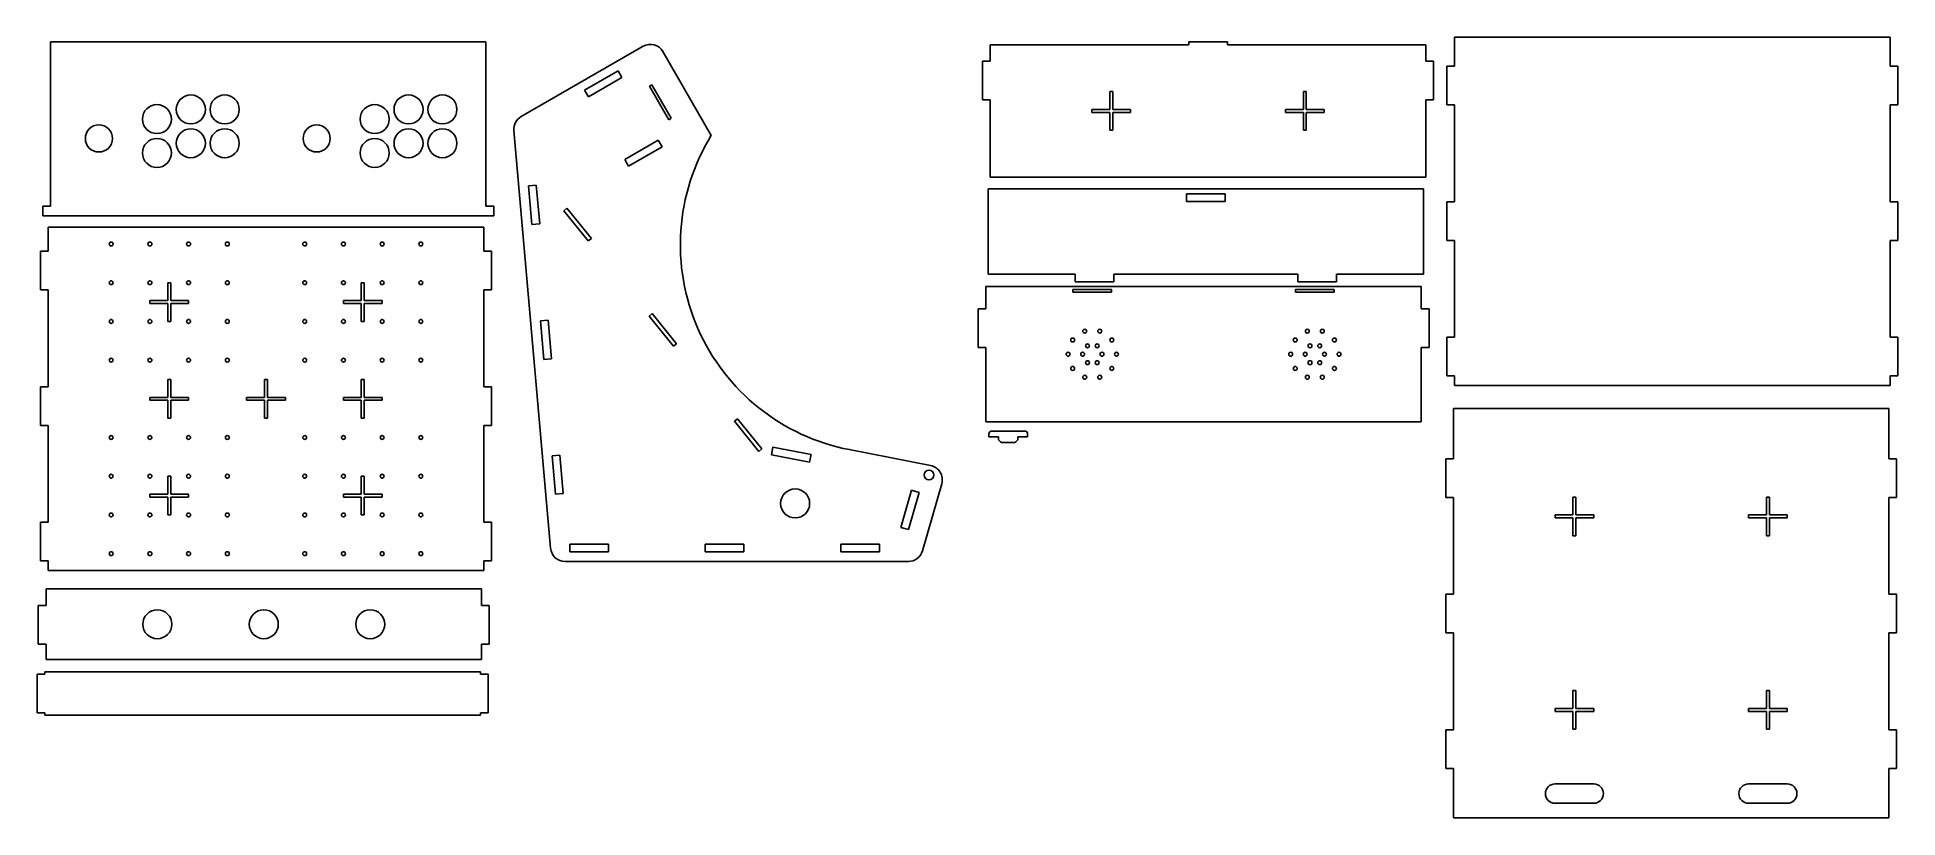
# Model space of a CAD drawing. Extents: x 23 to 1946, y 1147 to 1954.
import ezdxf

# ---------------------------------------------------------------- set-up
doc = ezdxf.new("R2010")
doc.units = 0
doc.layers.add('VISIBLE', color=7, linetype='CONTINUOUS')

msp = doc.modelspace()

# ---------------------------------------------------------------- linework, layer by layer
at = {"layer": 'VISIBLE'}
for p, q in [((36.8, 1779.3), (36.8, 1949.3)), ((36.8, 1949.3), (486.8, 1949.3)), ((486.8, 1949.3), (486.8, 1779.3)), ((523.2, 1871.9), (649.2, 1944.6)), ((1008, 1929.2), (1008, 1946.2)), ((1008, 1946.2), (1213, 1946.2)), ((1253, 1949.2), (1213, 1949.2)), ((1213, 1949.2), (1213, 1946.2)), ((1253, 1946.2), (1253, 1949.2)), ((1253, 1946.2), (1458, 1946.2)), ((1458, 1946.2), (1458, 1929.2)), ((1487.8, 1953.9), (1937.8, 1953.9)), ((1487.8, 1923.9), (1487.8, 1953.9)), ((1937.8, 1953.9), (1937.8, 1923.9)), ((669.6, 1939.1), (719.6, 1852.5)), ((1000, 1929.2), (1000, 1889.2)), ((1008, 1929.2), (1000, 1929.2)), ((1458, 1929.2), (1466, 1929.2)), ((1466, 1929.2), (1466, 1889.2)), ((1479.8, 1883.9), (1479.8, 1923.9)), ((1479.8, 1923.9), (1487.8, 1923.9)), ((1937.8, 1923.9), (1945.8, 1923.9)), ((1945.8, 1923.9), (1945.8, 1883.9)), ((588.7, 1899.3), (623.3, 1919.3)), ((627.3, 1912.4), (592.7, 1892.4)), ((623.3, 1919.3), (627.3, 1912.4)), ((655.7, 1903.3), (658.3, 1904.8)), ((658.3, 1904.8), (678.3, 1870.2)), ((592.7, 1892.4), (588.7, 1899.3)), ((675.7, 1868.7), (655.7, 1903.3)), ((1000, 1889.2), (1008, 1889.2)), ((1008, 1809.2), (1008, 1889.2)), ((1131.5, 1879.2), (1131.5, 1897.7)), ((1131.5, 1897.7), (1134.5, 1897.7)), ((1134.5, 1897.7), (1134.5, 1879.2)), ((1331.5, 1897.7), (1334.5, 1897.7)), ((1331.5, 1879.2), (1331.5, 1897.7)), ((1334.5, 1897.7), (1334.5, 1879.2)), ((1466, 1889.2), (1458, 1889.2)), ((1458, 1889.2), (1458, 1809.2)), ((678.3, 1870.2), (675.7, 1868.7)), ((1113, 1876.2), (1113, 1879.2)), ((1113, 1879.2), (1131.5, 1879.2)), ((1131.5, 1876.2), (1113, 1876.2)), ((1131.5, 1857.7), (1131.5, 1876.2)), ((1134.5, 1879.2), (1153, 1879.2)), ((1134.5, 1876.2), (1134.5, 1857.7)), ((1153, 1876.2), (1134.5, 1876.2)), ((1153, 1879.2), (1153, 1876.2)), ((1313, 1876.2), (1313, 1879.2)), ((1313, 1879.2), (1331.5, 1879.2)), ((1331.5, 1876.2), (1313, 1876.2)), ((1331.5, 1857.7), (1331.5, 1876.2)), ((1334.5, 1879.2), (1353, 1879.2)), ((1353, 1876.2), (1334.5, 1876.2)), ((1334.5, 1876.2), (1334.5, 1857.7)), ((1353, 1879.2), (1353, 1876.2)), ((1487.8, 1883.9), (1479.8, 1883.9)), ((1487.8, 1783.9), (1487.8, 1883.9)), ((1945.8, 1883.9), (1937.8, 1883.9)), ((1937.8, 1883.9), (1937.8, 1783.9)), ((553.5, 1425.8), (515.7, 1857.6)), ((630.2, 1827.4), (664.8, 1847.4)), ((664.8, 1847.4), (668.8, 1840.5)), ((1134.5, 1857.7), (1131.5, 1857.7)), ((1334.5, 1857.7), (1331.5, 1857.7)), ((634.2, 1820.5), (630.2, 1827.4)), ((668.8, 1840.5), (634.2, 1820.5)), ((1458, 1809.2), (1008, 1809.2)), ((530.8, 1800.3), (538.8, 1801)), ((534.3, 1760.4), (530.8, 1800.3)), ((538.8, 1801), (542.3, 1761.1)), ((1005.7, 1797.2), (1455.7, 1797.2)), ((1005.7, 1709.2), (1005.7, 1797.2)), ((1210.7, 1784.2), (1210.7, 1792.2)), ((1210.7, 1792.2), (1250.7, 1792.2)), ((1250.7, 1792.2), (1250.7, 1784.2)), ((1455.7, 1797.2), (1455.7, 1709.2)), ((28.8, 1769.3), (28.8, 1779.3)), ((28.8, 1779.3), (36.8, 1779.3)), ((494.8, 1769.3), (28.8, 1769.3)), ((486.8, 1779.3), (494.8, 1779.3)), ((494.8, 1779.3), (494.8, 1769.3)), ((567.4, 1774.6), (570.5, 1777.1)), ((592.5, 1743.5), (567.4, 1774.6)), ((570.5, 1777.1), (595.7, 1746)), ((1250.7, 1784.2), (1210.7, 1784.2)), ((1479.8, 1783.9), (1487.8, 1783.9)), ((1479.8, 1743.9), (1479.8, 1783.9)), ((1937.8, 1783.9), (1945.8, 1783.9)), ((1945.8, 1783.9), (1945.8, 1743.9)), ((34.5, 1757.7), (484.5, 1757.7)), ((34.5, 1732.7), (34.5, 1757.7)), ((484.5, 1757.7), (484.5, 1732.7)), ((542.3, 1761.1), (534.3, 1760.4)), ((26.5, 1692.7), (26.5, 1732.7)), ((26.5, 1732.7), (34.5, 1732.7)), ((484.5, 1732.7), (492.5, 1732.7)), ((492.5, 1732.7), (492.5, 1692.7)), ((595.7, 1746), (592.5, 1743.5)), ((1487.8, 1743.9), (1479.8, 1743.9)), ((1487.8, 1643.9), (1487.8, 1743.9)), ((1945.8, 1743.9), (1937.8, 1743.9)), ((1937.8, 1743.9), (1937.8, 1643.9)), ((34.5, 1692.7), (26.5, 1692.7)), ((34.5, 1592.7), (34.5, 1692.7)), ((158, 1700.2), (161, 1700.2)), ((158, 1681.7), (158, 1700.2)), ((161, 1700.2), (161, 1681.7)), ((358, 1681.7), (358, 1700.2)), ((358, 1700.2), (361, 1700.2)), ((361, 1700.2), (361, 1681.7)), ((492.5, 1692.7), (484.5, 1692.7)), ((484.5, 1692.7), (484.5, 1592.7)), ((1003.4, 1696.3), (1453.4, 1696.3)), ((1003.4, 1673.3), (1003.4, 1696.3)), ((1095.7, 1709.2), (1005.7, 1709.2)), ((1093.4, 1693.3), (1133.4, 1693.3)), ((1093.4, 1690.3), (1093.4, 1693.3)), ((1095.7, 1709.2), (1095.7, 1701.2)), ((1095.7, 1701.2), (1135.7, 1701.2)), ((1133.4, 1693.3), (1133.4, 1690.3)), ((1325.7, 1709.2), (1135.7, 1709.2)), ((1135.7, 1701.2), (1135.7, 1709.2)), ((1323.4, 1690.3), (1323.4, 1693.3)), ((1323.4, 1693.3), (1363.4, 1693.3)), ((1325.7, 1701.2), (1325.7, 1709.2)), ((1365.7, 1701.2), (1325.7, 1701.2)), ((1363.4, 1693.3), (1363.4, 1690.3)), ((1365.7, 1709.2), (1365.7, 1701.2)), ((1455.7, 1709.2), (1365.7, 1709.2)), ((1453.4, 1696.3), (1453.4, 1673.3)), ((139.5, 1678.7), (139.5, 1681.7)), ((139.5, 1681.7), (158, 1681.7)), ((158, 1678.7), (139.5, 1678.7)), ((158, 1660.2), (158, 1678.7)), ((161, 1681.7), (179.5, 1681.7)), ((161, 1678.7), (161, 1660.2)), ((179.5, 1678.7), (161, 1678.7)), ((179.5, 1681.7), (179.5, 1678.7)), ((339.5, 1681.7), (358, 1681.7)), ((339.5, 1678.7), (339.5, 1681.7)), ((358, 1678.7), (339.5, 1678.7)), ((358, 1660.2), (358, 1678.7)), ((361, 1681.7), (379.5, 1681.7)), ((379.5, 1678.7), (361, 1678.7)), ((361, 1678.7), (361, 1660.2)), ((379.5, 1681.7), (379.5, 1678.7)), ((1003.4, 1673.3), (995.4, 1673.3)), ((995.4, 1673.3), (995.4, 1633.3)), ((1133.4, 1690.3), (1093.4, 1690.3)), ((1363.4, 1690.3), (1323.4, 1690.3)), ((1453.4, 1673.3), (1461.4, 1673.3)), ((1461.4, 1673.3), (1461.4, 1633.3)), ((161, 1660.2), (158, 1660.2)), ((361, 1660.2), (358, 1660.2)), ((543, 1660.8), (551, 1661.5)), ((546.5, 1621), (543, 1660.8)), ((551, 1661.5), (554.5, 1621.7)), ((655.5, 1665.8), (658.6, 1668.3)), ((680.6, 1634.7), (655.5, 1665.8)), ((658.6, 1668.3), (683.8, 1637.2)), ((683.8, 1637.2), (680.6, 1634.7)), ((1479.8, 1603.9), (1479.8, 1643.9)), ((1479.8, 1643.9), (1487.8, 1643.9)), ((1937.8, 1643.9), (1945.8, 1643.9)), ((1945.8, 1643.9), (1945.8, 1603.9)), ((554.5, 1621.7), (546.5, 1621)), ((995.4, 1633.3), (1003.4, 1633.3)), ((1003.4, 1556.3), (1003.4, 1633.3)), ((1461.4, 1633.3), (1453.4, 1633.3)), ((1453.4, 1633.3), (1453.4, 1556.3)), ((158, 1581.7), (158, 1600.2)), ((158, 1600.2), (161, 1600.2)), ((161, 1600.2), (161, 1581.7)), ((258, 1581.7), (258, 1600.2)), ((258, 1600.2), (261, 1600.2)), ((261, 1600.2), (261, 1581.7)), ((358, 1581.7), (358, 1600.2)), ((358, 1600.2), (361, 1600.2)), ((361, 1600.2), (361, 1581.7)), ((1487.8, 1603.9), (1479.8, 1603.9)), ((1487.8, 1593.9), (1487.8, 1603.9)), ((1945.8, 1603.9), (1937.8, 1603.9)), ((1937.8, 1603.9), (1937.8, 1593.9)), ((26.5, 1552.7), (26.5, 1592.7)), ((26.5, 1592.7), (34.5, 1592.7)), ((139.5, 1581.7), (158, 1581.7)), ((139.5, 1578.7), (139.5, 1581.7)), ((158, 1578.7), (139.5, 1578.7)), ((158, 1560.2), (158, 1578.7)), ((161, 1581.7), (179.5, 1581.7)), ((179.5, 1578.7), (161, 1578.7)), ((161, 1578.7), (161, 1560.2)), ((179.5, 1581.7), (179.5, 1578.7)), ((239.5, 1578.7), (239.5, 1581.7)), ((239.5, 1581.7), (258, 1581.7)), ((258, 1578.7), (239.5, 1578.7)), ((258, 1560.2), (258, 1578.7)), ((261, 1581.7), (279.5, 1581.7)), ((261, 1578.7), (261, 1560.2)), ((279.5, 1578.7), (261, 1578.7)), ((279.5, 1581.7), (279.5, 1578.7)), ((339.5, 1581.7), (358, 1581.7)), ((339.5, 1578.7), (339.5, 1581.7)), ((358, 1578.7), (339.5, 1578.7)), ((358, 1560.2), (358, 1578.7)), ((361, 1581.7), (379.5, 1581.7)), ((379.5, 1578.7), (361, 1578.7)), ((361, 1578.7), (361, 1560.2)), ((379.5, 1581.7), (379.5, 1578.7)), ((484.5, 1592.7), (492.5, 1592.7)), ((492.5, 1592.7), (492.5, 1552.7)), ((1937.8, 1593.9), (1487.8, 1593.9)), ((161, 1560.2), (158, 1560.2)), ((261, 1560.2), (258, 1560.2)), ((361, 1560.2), (358, 1560.2)), ((743.6, 1557), (746.7, 1559.5)), ((746.7, 1559.5), (771.9, 1528.4)), ((1486.6, 1518.2), (1486.6, 1570.2)), ((1486.6, 1570.2), (1936.6, 1570.2)), ((1936.6, 1570.2), (1936.6, 1518.2)), ((34.5, 1552.7), (26.5, 1552.7)), ((34.5, 1452.7), (34.5, 1552.7)), ((492.5, 1552.7), (484.5, 1552.7)), ((484.5, 1552.7), (484.5, 1452.7)), ((768.8, 1525.9), (743.6, 1557)), ((1453.4, 1556.3), (1003.4, 1556.3)), ((1006.5, 1540.9), (1006.5, 1543.9)), ((1016.5, 1540.9), (1006.5, 1540.9)), ((1009.5, 1546.9), (1043.5, 1546.9)), ((1016.5, 1537.9), (1016.5, 1540.9)), ((1036.5, 1540.9), (1036.5, 1537.9)), ((1046.5, 1540.9), (1036.5, 1540.9)), ((1046.5, 1543.9), (1046.5, 1540.9)), ((555.2, 1521.4), (563.2, 1522.1)), ((558.7, 1481.5), (555.2, 1521.4)), ((563.2, 1522.1), (566.7, 1482.2)), ((771.9, 1528.4), (768.8, 1525.9)), ((781.9, 1522.4), (783.4, 1530.3)), ((821.2, 1514.8), (781.9, 1522.4)), ((783.4, 1530.3), (822.7, 1522.6)), ((822.7, 1522.6), (821.2, 1514.8)), ((862.3, 1527.7), (946.2, 1511.3)), ((1018.6, 1535.8), (1016.5, 1537.9)), ((1032.3, 1534.9), (1020.8, 1534.9)), ((1036.5, 1537.9), (1034.4, 1535.8)), ((158, 1500.2), (161, 1500.2)), ((158, 1481.7), (158, 1500.2)), ((161, 1500.2), (161, 1481.7)), ((358, 1500.2), (361, 1500.2)), ((358, 1481.7), (358, 1500.2)), ((361, 1500.2), (361, 1481.7)), ((1478.6, 1518.2), (1486.6, 1518.2)), ((1478.6, 1478.2), (1478.6, 1518.2)), ((1936.6, 1518.2), (1944.6, 1518.2)), ((1944.6, 1518.2), (1944.6, 1478.2)), ((139.5, 1478.7), (139.5, 1481.7)), ((139.5, 1481.7), (158, 1481.7)), ((161, 1481.7), (179.5, 1481.7)), ((179.5, 1481.7), (179.5, 1478.7)), ((339.5, 1481.7), (358, 1481.7)), ((339.5, 1478.7), (339.5, 1481.7)), ((361, 1481.7), (379.5, 1481.7)), ((379.5, 1481.7), (379.5, 1478.7)), ((566.7, 1482.2), (558.7, 1481.5)), ((915.7, 1447.3), (926.7, 1485.7)), ((934.4, 1483.5), (923.4, 1445.1)), ((926.7, 1485.7), (934.4, 1483.5)), ((957.8, 1492.5), (937.8, 1423)), ((158, 1478.7), (139.5, 1478.7)), ((158, 1460.2), (158, 1478.7)), ((161, 1478.7), (161, 1460.2)), ((179.5, 1478.7), (161, 1478.7)), ((358, 1478.7), (339.5, 1478.7)), ((358, 1460.2), (358, 1478.7)), ((361, 1478.7), (361, 1460.2)), ((379.5, 1478.7), (361, 1478.7)), ((1486.6, 1478.2), (1478.6, 1478.2)), ((1486.6, 1378.2), (1486.6, 1478.2)), ((1610.1, 1478.7), (1613.1, 1478.7)), ((1610.1, 1460.2), (1610.1, 1478.7)), ((1613.1, 1478.7), (1613.1, 1460.2)), ((1810.1, 1460.2), (1810.1, 1478.7)), ((1810.1, 1478.7), (1813.1, 1478.7)), ((1813.1, 1478.7), (1813.1, 1460.2)), ((1944.6, 1478.2), (1936.6, 1478.2)), ((1936.6, 1478.2), (1936.6, 1378.2)), ((26.5, 1412.7), (26.5, 1452.7)), ((26.5, 1452.7), (34.5, 1452.7)), ((161, 1460.2), (158, 1460.2)), ((361, 1460.2), (358, 1460.2)), ((484.5, 1452.7), (492.5, 1452.7)), ((492.5, 1452.7), (492.5, 1412.7)), ((923.4, 1445.1), (915.7, 1447.3)), ((1591.6, 1460.2), (1610.1, 1460.2)), ((1591.6, 1457.2), (1591.6, 1460.2)), ((1610.1, 1457.2), (1591.6, 1457.2)), ((1610.1, 1438.7), (1610.1, 1457.2)), ((1613.1, 1460.2), (1631.6, 1460.2)), ((1613.1, 1457.2), (1613.1, 1438.7)), ((1631.6, 1457.2), (1613.1, 1457.2)), ((1631.6, 1460.2), (1631.6, 1457.2)), ((1791.6, 1460.2), (1810.1, 1460.2)), ((1791.6, 1457.2), (1791.6, 1460.2)), ((1810.1, 1457.2), (1791.6, 1457.2)), ((1810.1, 1438.7), (1810.1, 1457.2)), ((1813.1, 1460.2), (1831.6, 1460.2)), ((1813.1, 1457.2), (1813.1, 1438.7)), ((1831.6, 1457.2), (1813.1, 1457.2)), ((1831.6, 1460.2), (1831.6, 1457.2)), ((573.4, 1422.1), (573.4, 1430.1)), ((573.4, 1430.1), (613.4, 1430.1)), ((613.4, 1430.1), (613.4, 1422.1)), ((713.4, 1430.1), (753.4, 1430.1)), ((713.4, 1422.1), (713.4, 1430.1)), ((753.4, 1430.1), (753.4, 1422.1)), ((853.4, 1422.1), (853.4, 1430.1)), ((853.4, 1430.1), (893.4, 1430.1)), ((893.4, 1430.1), (893.4, 1422.1)), ((1613.1, 1438.7), (1610.1, 1438.7)), ((1813.1, 1438.7), (1810.1, 1438.7)), ((34.5, 1412.7), (26.5, 1412.7)), ((34.5, 1402.7), (34.5, 1412.7)), ((492.5, 1412.7), (484.5, 1412.7)), ((484.5, 1412.7), (484.5, 1402.7)), ((923.4, 1412.1), (568.5, 1412.1)), ((613.4, 1422.1), (573.4, 1422.1)), ((753.4, 1422.1), (713.4, 1422.1)), ((893.4, 1422.1), (853.4, 1422.1)), ((484.5, 1402.7), (34.5, 1402.7)), ((24.2, 1366.7), (32.2, 1366.7)), ((24.2, 1326.7), (24.2, 1366.7)), ((32.2, 1383.7), (482.2, 1383.7)), ((32.2, 1366.7), (32.2, 1383.7)), ((482.2, 1383.7), (482.2, 1366.7)), ((482.2, 1366.7), (490.2, 1366.7)), ((490.2, 1366.7), (490.2, 1326.7)), ((1478.6, 1338.2), (1478.6, 1378.2)), ((1478.6, 1378.2), (1486.6, 1378.2)), ((1936.6, 1378.2), (1944.6, 1378.2)), ((1944.6, 1378.2), (1944.6, 1338.2)), ((1486.6, 1338.2), (1478.6, 1338.2)), ((1486.6, 1238.2), (1486.6, 1338.2)), ((1936.6, 1338.2), (1936.6, 1238.2)), ((1944.6, 1338.2), (1936.6, 1338.2)), ((32.2, 1326.7), (24.2, 1326.7)), ((32.2, 1310.7), (32.2, 1326.7)), ((482.2, 1310.7), (32.2, 1310.7)), ((490.2, 1326.7), (482.2, 1326.7)), ((482.2, 1326.7), (482.2, 1310.7)), ((23.1, 1295.7), (31.1, 1295.7)), ((23.1, 1255.7), (23.1, 1295.7)), ((31.1, 1295.7), (31.1, 1298.2)), ((31.1, 1298.2), (481.1, 1298.2)), ((481.1, 1298.2), (481.1, 1295.7)), ((481.1, 1295.7), (489.1, 1295.7)), ((489.1, 1295.7), (489.1, 1255.7)), ((1610.1, 1260.2), (1610.1, 1278.7)), ((1610.1, 1278.7), (1613.1, 1278.7)), ((1613.1, 1278.7), (1613.1, 1260.2)), ((1810.1, 1260.2), (1810.1, 1278.7)), ((1810.1, 1278.7), (1813.1, 1278.7)), ((1813.1, 1278.7), (1813.1, 1260.2)), ((31.1, 1255.7), (23.1, 1255.7)), ((31.1, 1253.2), (31.1, 1255.7)), ((481.1, 1253.2), (31.1, 1253.2)), ((489.1, 1255.7), (481.1, 1255.7)), ((481.1, 1255.7), (481.1, 1253.2)), ((1591.6, 1260.2), (1610.1, 1260.2)), ((1591.6, 1257.2), (1591.6, 1260.2)), ((1610.1, 1257.2), (1591.6, 1257.2)), ((1610.1, 1238.7), (1610.1, 1257.2)), ((1613.1, 1260.2), (1631.6, 1260.2)), ((1613.1, 1257.2), (1613.1, 1238.7)), ((1631.6, 1257.2), (1613.1, 1257.2)), ((1631.6, 1260.2), (1631.6, 1257.2)), ((1791.6, 1260.2), (1810.1, 1260.2)), ((1791.6, 1257.2), (1791.6, 1260.2)), ((1810.1, 1257.2), (1791.6, 1257.2)), ((1810.1, 1238.7), (1810.1, 1257.2)), ((1813.1, 1260.2), (1831.6, 1260.2)), ((1831.6, 1257.2), (1813.1, 1257.2)), ((1813.1, 1257.2), (1813.1, 1238.7)), ((1831.6, 1260.2), (1831.6, 1257.2)), ((1478.6, 1198.2), (1478.6, 1238.2)), ((1478.6, 1238.2), (1486.6, 1238.2)), ((1613.1, 1238.7), (1610.1, 1238.7)), ((1813.1, 1238.7), (1810.1, 1238.7)), ((1936.6, 1238.2), (1944.6, 1238.2)), ((1944.6, 1238.2), (1944.6, 1198.2)), ((1486.6, 1198.2), (1478.6, 1198.2)), ((1486.6, 1147.2), (1486.6, 1198.2)), ((1944.6, 1198.2), (1936.6, 1198.2)), ((1936.6, 1198.2), (1936.6, 1147.2)), ((1591.6, 1182.2), (1631.6, 1182.2)), ((1791.6, 1182.2), (1831.6, 1182.2)), ((1631.6, 1162.2), (1591.6, 1162.2)), ((1831.6, 1162.2), (1791.6, 1162.2)), ((1936.6, 1147.2), (1486.6, 1147.2))]:
    msp.add_line(p, q, dxfattribs=at)
for centre, radius in [((181.8, 1879.3), 15), ((216.8, 1879.3), 15), ((406.8, 1879.3), 15), ((441.8, 1879.3), 15), ((146.8, 1869.3), 15), ((371.8, 1869.3), 15), ((86.8, 1849.3), 14), ((146.8, 1834.3), 15), ((181.8, 1844.3), 15), ((216.8, 1844.3), 15), ((311.8, 1849.3), 14), ((371.8, 1834.3), 15), ((406.8, 1844.3), 15), ((441.8, 1844.3), 15), ((99.5, 1740.2), 2), ((139.5, 1740.2), 2), ((179.5, 1740.2), 2), ((219.5, 1740.2), 2), ((299.5, 1740.2), 2), ((339.5, 1740.2), 2), ((379.5, 1740.2), 2), ((419.5, 1740.2), 2), ((99.5, 1700.2), 2), ((139.5, 1700.2), 2), ((179.5, 1700.2), 2), ((219.5, 1700.2), 2), ((299.5, 1700.2), 2), ((339.5, 1700.2), 2), ((379.5, 1700.2), 2), ((419.5, 1700.2), 2), ((99.5, 1660.2), 2), ((139.5, 1660.2), 2), ((179.5, 1660.2), 2), ((219.5, 1660.2), 2), ((299.5, 1660.2), 2), ((339.5, 1660.2), 2), ((379.5, 1660.2), 2), ((419.5, 1660.2), 2), ((1093.1, 1641), 2), ((1105.6, 1650.1), 2), ((1108.4, 1635), 2), ((1118.4, 1635), 2), ((1121.1, 1650.1), 2), ((1133.6, 1641), 2), ((1323.1, 1641), 2), ((1335.6, 1650.1), 2), ((1338.4, 1635), 2), ((1348.4, 1635), 2), ((1351.1, 1650.1), 2), ((1363.6, 1641), 2), ((99.5, 1620.2), 2), ((139.5, 1620.2), 2), ((179.5, 1620.2), 2), ((219.5, 1620.2), 2), ((299.5, 1620.2), 2), ((339.5, 1620.2), 2), ((379.5, 1620.2), 2), ((419.5, 1620.2), 2), ((1088.4, 1626.3), 2), ((1103.4, 1626.3), 2), ((1108.4, 1617.6), 2), ((1118.4, 1617.6), 2), ((1123.4, 1626.3), 2), ((1138.4, 1626.3), 2), ((1318.4, 1626.3), 2), ((1333.4, 1626.3), 2), ((1338.4, 1617.6), 2), ((1348.4, 1617.6), 2), ((1353.4, 1626.3), 2), ((1368.4, 1626.3), 2), ((1093.1, 1611.6), 2), ((1105.6, 1602.5), 2), ((1121.1, 1602.5), 2), ((1133.6, 1611.6), 2), ((1323.1, 1611.6), 2), ((1335.6, 1602.5), 2), ((1351.1, 1602.5), 2), ((1363.6, 1611.6), 2), ((99.5, 1540.2), 2), ((139.5, 1540.2), 2), ((179.5, 1540.2), 2), ((219.5, 1540.2), 2), ((299.5, 1540.2), 2), ((339.5, 1540.2), 2), ((379.5, 1540.2), 2), ((419.5, 1540.2), 2), ((99.5, 1500.2), 2), ((139.5, 1500.2), 2), ((179.5, 1500.2), 2), ((219.5, 1500.2), 2), ((299.5, 1500.2), 2), ((339.5, 1500.2), 2), ((379.5, 1500.2), 2), ((419.5, 1500.2), 2), ((944.7, 1501.4), 5), ((806.3, 1472.1), 15), ((99.5, 1460.2), 2), ((139.5, 1460.2), 2), ((179.5, 1460.2), 2), ((219.5, 1460.2), 2), ((299.5, 1460.2), 2), ((339.5, 1460.2), 2), ((379.5, 1460.2), 2), ((419.5, 1460.2), 2), ((99.5, 1420.2), 2), ((139.5, 1420.2), 2), ((179.5, 1420.2), 2), ((219.5, 1420.2), 2), ((299.5, 1420.2), 2), ((339.5, 1420.2), 2), ((379.5, 1420.2), 2), ((419.5, 1420.2), 2), ((147.2, 1347.2), 15), ((257.2, 1347.2), 15), ((367.2, 1347.2), 15)]:
    msp.add_circle(centre, radius, dxfattribs=at)
for centre, radius, start, end in [((656.7, 1931.6), 15, 30, 120), ((530.7, 1858.9), 15, 120, 185), ((903.5, 1739.5), 215.8, 148.415, 259), ((1009.5, 1543.9), 3, 90, 180), ((1043.5, 1543.9), 3, 0, 90), ((1020.8, 1537.9), 3, 225, 270), ((1032.3, 1537.9), 3, 270, 315), ((943.4, 1496.6), 15, 344, 79), ((568.5, 1427.1), 15, 185, 270), ((923.4, 1427.1), 15, 270, 344), ((1591.6, 1172.2), 10, 90, 270), ((1631.6, 1172.2), 10, 270, 90), ((1791.6, 1172.2), 10, 90, 270), ((1831.6, 1172.2), 10, 270, 90)]:
    msp.add_arc(centre, radius, start, end, dxfattribs=at)

doc.saveas('drawing.dxf')
